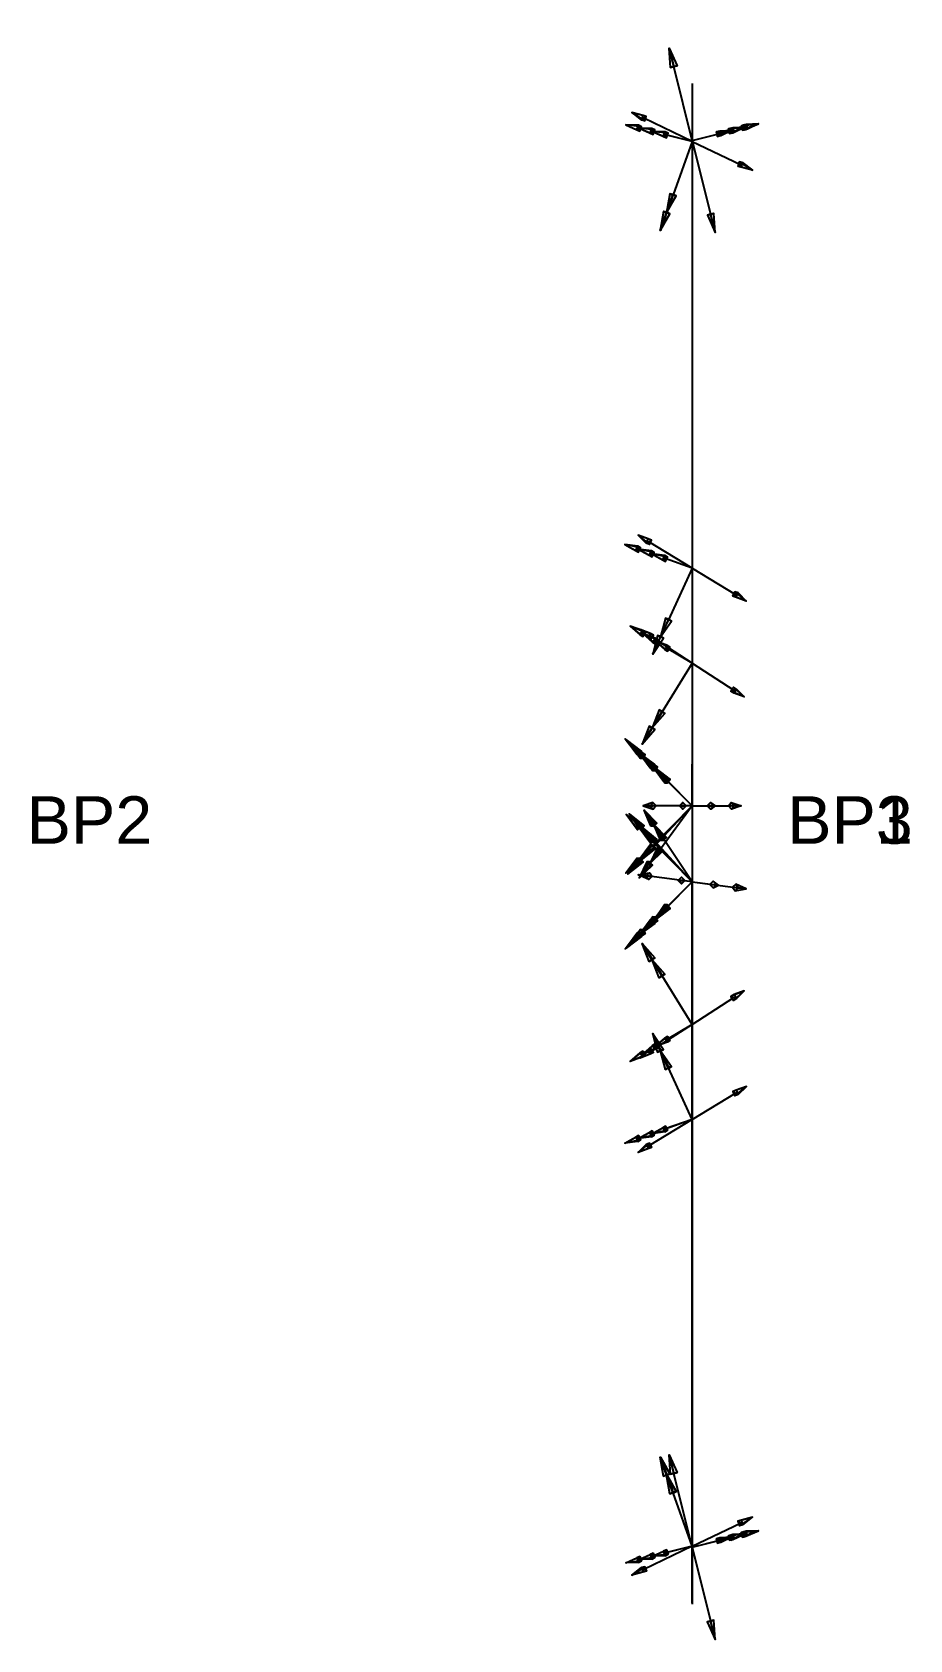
# Model space of a CAD drawing. Header units: millimetres. Extents: x -2342 to 13, y -84 to 85.
# Drawn here: x -79.4 to 12.9, y -83.7 to 85.4 of the extents above.
import ezdxf

# ---------------------------------------------------------------- set-up
doc = ezdxf.new("R2010")
doc.units = ezdxf.units.MM
for name, color, linetype in [('AutoDetect_5_3', 1, 'Continuous'), ('AutoDetect_6_6', 1, 'Continuous'), ('AutoDetect_7_1', 1, 'Continuous'), ('AutoDetect_7_2', 1, 'Continuous'), ('AutoDetect_7_5', 1, 'Continuous'), ('AutoDetect_8_0', 1, 'Continuous'), ('AutoDetect_8_4', 1, 'Continuous'), ('AutoDetect_8_7', 1, 'Continuous'), ('KOPFPLATTE_ID_GUID_0F3C871B_274B_44b4_9B94_DC529D66175F', 1, 'Continuous')]:
    doc.layers.add(name, color=color, linetype=linetype)
doc.styles.get("Standard").update_dxf_attribs({"font": 'arial.ttf'})

# ---------------------------------------------------------------- blocks, each defined once
blk = doc.blocks.new('Kontrollpunkt')
at = {"color": 0}
for q in [(0, 6), (8, 0), (0, 0, 4)]:
    blk.add_line((0, 0), q, dxfattribs=at)
for points in [[(0.25, 8, -0.25), (-0.25, 8, -0.25), (-0.25, 8, 0.25), (0, 10, 0), (-0.25, 8, -0.25), (0.25, 8, 0.25), (0, 10, 0), (0.25, 8, -0.25), (0.25, 8, 0.25), (-0.25, 8, 0.25)], [(0.25, 6, -0.25), (-0.25, 6, -0.25), (-0.25, 6, 0.25), (0, 8, 0), (-0.25, 6, -0.25), (0.25, 6, 0.25), (0, 8, 0), (0.25, 6, -0.25), (0.25, 6, 0.25), (-0.25, 6, 0.25)], [(0.25, 0.25, 4), (-0.25, 0.25, 4), (-0.25, -0.25, 4), (0, 0, 6), (-0.25, 0.25, 4), (0.25, -0.25, 4), (0, 0, 6), (0.25, 0.25, 4), (0.25, -0.25, 4), (-0.25, -0.25, 4)], [(0.25, 0.25, 6), (-0.25, 0.25, 6), (-0.25, -0.25, 6), (0, 0, 8), (-0.25, 0.25, 6), (0.25, -0.25, 6), (0, 0, 8), (0.25, 0.25, 6), (0.25, -0.25, 6), (-0.25, -0.25, 6)], [(0.25, 0.25, 8), (-0.25, 0.25, 8), (-0.25, -0.25, 8), (0, 0, 10), (-0.25, 0.25, 8), (0.25, -0.25, 8), (0, 0, 10), (0.25, 0.25, 8), (0.25, -0.25, 8), (-0.25, -0.25, 8)], [(8, 0.25, -0.25), (8, 0.25, 0.25), (8, -0.25, 0.25), (10, 0, 0), (8, 0.25, 0.25), (8, -0.25, -0.25), (10, 0, 0), (8, 0.25, -0.25), (8, -0.25, -0.25), (8, -0.25, 0.25)]]:
    blk.add_polyline3d(points, dxfattribs=at)

msp = doc.modelspace()

# ---------------------------------------------------------------- linework, layer by layer
at = {"layer": 'AutoDetect_5_3', "color": 1}
msp.add_line((-10, 80, -444), (-10, -80, -444), dxfattribs=at)
at = {"layer": 'AutoDetect_6_6', "color": 1}
msp.add_line((-10, 80, -296), (-10, -80, -296), dxfattribs=at)
at = {"layer": 'AutoDetect_7_1', "color": 1}
msp.add_line((-10, -4, -318), (-10, -4, -422), dxfattribs=at)
at = {"layer": 'AutoDetect_7_1', "color": 1, "extrusion": (-1, 0, 0)}
for centre, start, end in [((19, -318, 10), 135, 180), ((19, -422, 10), 180, 225)]:
    msp.add_arc(centre, 15, start, end, dxfattribs=at)
at = {"layer": 'AutoDetect_7_2', "color": 1}
msp.add_line((-10, -79.9, -303), (-10, -19, -303), dxfattribs=at)
at = {"layer": 'AutoDetect_7_2', "color": 1, "extrusion": (-1, 0, 0)}
msp.add_arc((19, -318, 10), 15, 90, 135, dxfattribs=at)
at = {"layer": 'AutoDetect_7_5', "color": 1}
msp.add_line((-10, -79.9, -437), (-10, -19, -437), dxfattribs=at)
at = {"layer": 'AutoDetect_7_5', "color": 1, "extrusion": (1, 0, 0)}
msp.add_arc((-19, -422, -10), 15, 270, 315, dxfattribs=at)
at = {"layer": 'AutoDetect_8_0', "color": 1}
msp.add_line((-10, 4, -422), (-10, 4, -318), dxfattribs=at)
at = {"layer": 'AutoDetect_8_0', "color": 1, "extrusion": (-1, 0, 0)}
for centre, start, end in [((-19, -422, 10), 315, 0), ((-19, -318, 10), 0, 45)]:
    msp.add_arc(centre, 15, start, end, dxfattribs=at)
at = {"layer": 'AutoDetect_8_4', "color": 1}
msp.add_line((-10, 79.9, -303), (-10, 19, -303), dxfattribs=at)
at = {"layer": 'AutoDetect_8_4', "color": 1, "extrusion": (1, 0, 0)}
msp.add_arc((19, -318, -10), 15, 90, 135, dxfattribs=at)
at = {"layer": 'AutoDetect_8_7', "color": 1}
msp.add_line((-10, 79.9, -437), (-10, 19, -437), dxfattribs=at)
at = {"layer": 'AutoDetect_8_7', "color": 1, "extrusion": (-1, 0, 0)}
msp.add_arc((-19, -422, 10), 15, 270, 315, dxfattribs=at)

# ---------------------------------------------------------------- block references
at = {"layer": 'AutoDetect_5_3', "color": 1, "extrusion": (0.696364, 0.173648, -0.696364)}
for p in [(74.22, -312.94, 315.07), (-69.38, -337.88, 289.37)]:
    msp.add_blockref('Kontrollpunkt', p, dxfattribs=at)
at = {"layer": 'AutoDetect_6_6', "color": 1, "extrusion": (0.696364, 0.173648, 0.696364), "rotation": 180}
for p in [(74.22, -218.15, -200.24), (-69.38, -193.21, -225.94)]:
    msp.add_blockref('Kontrollpunkt', p, dxfattribs=at)
at = {"layer": 'AutoDetect_7_1', "color": 1, "extrusion": (-0.650895, -0.650895, -0.390731), "rotation": 116.9856821999535}
msp.add_blockref('Kontrollpunkt', (-4.24, -288.85, 133.37), dxfattribs=at)
at = {"layer": 'AutoDetect_7_1', "color": 1, "extrusion": (-0.650895, -0.650895, 0.390731), "rotation": 63.01431780004646}
msp.add_blockref('Kontrollpunkt', (-4.24, -392.32, -155.78), dxfattribs=at)
at = {"layer": 'AutoDetect_7_1', "color": 1, "extrusion": (-0.704416, -0.704416, -0.087156), "rotation": 96.48008768721698}
msp.add_blockref('Kontrollpunkt', (-4.24, -315.93, 37.58), dxfattribs=at)
at = {"layer": 'AutoDetect_7_1', "color": 1, "extrusion": (-0.696364, -0.696364, 0.173648), "rotation": 77.24859307823723}
for p in [(-4.24, -354.28, -52.42), (-4.24, -407.46, -61.79)]:
    msp.add_blockref('Kontrollpunkt', p, dxfattribs=at)
at = {"layer": 'AutoDetect_7_2', "color": 1, "extrusion": (-0.650895, -0.390731, -0.650895), "rotation": 88.73046725881106}
msp.add_blockref('Kontrollpunkt', (11.14, -218.08, 211.15), dxfattribs=at)
at = {"layer": 'AutoDetect_7_2', "color": 1, "extrusion": (-0.709235, -0.250307, -0.659039), "rotation": 82.06842075513691}
msp.add_blockref('Kontrollpunkt', (24.02, -215.31, 214.04), dxfattribs=at)
at = {"layer": 'AutoDetect_7_2', "color": 1, "extrusion": (-0.696364, -0.173648, -0.696364), "rotation": 81.86142701890837}
msp.add_blockref('Kontrollpunkt', (69.28, -198.25, 230.79), dxfattribs=at)
at = {"layer": 'AutoDetect_7_5', "color": 1, "extrusion": (-0.650895, -0.390731, 0.650895), "rotation": 91.26953274118894}
msp.add_blockref('Kontrollpunkt', (11.14, -343.7, -270.51), dxfattribs=at)
at = {"layer": 'AutoDetect_7_5', "color": 1, "extrusion": (-0.709235, -0.250307, 0.659039), "rotation": 97.93158349815478}
msp.add_blockref('Kontrollpunkt', (24.02, -341.25, -273.65), dxfattribs=at)
at = {"layer": 'AutoDetect_7_5', "color": 1, "extrusion": (-0.696364, -0.173648, 0.696364), "rotation": 98.13857298109163}
msp.add_blockref('Kontrollpunkt', (69.28, -332.84, -284.51), dxfattribs=at)
at = {"layer": 'AutoDetect_8_0', "color": 1, "extrusion": (-0.650895, 0.650895, 0.390731), "rotation": 291.3421348077551}
msp.add_blockref('Kontrollpunkt', (4.24, -392.32, -155.78), dxfattribs=at)
at = {"layer": 'AutoDetect_8_0', "color": 1, "extrusion": (-0.704416, 0.704416, 0.087156), "rotation": 274.9810693937002}
msp.add_blockref('Kontrollpunkt', (4.24, -421.26, -26.92), dxfattribs=at)
at = {"layer": 'AutoDetect_8_0', "color": 1, "extrusion": (-0.696364, 0.696364, -0.173648), "rotation": 260.1489238834161}
for p in [(4.24, -374.48, 76.08), (4.24, -321.3, 66.71)]:
    msp.add_blockref('Kontrollpunkt', p, dxfattribs=at)
at = {"layer": 'AutoDetect_8_0', "color": 1, "extrusion": (-0.650895, 0.650895, -0.390731), "rotation": 248.6578651922448}
msp.add_blockref('Kontrollpunkt', (4.24, -288.85, 133.37), dxfattribs=at)
at = {"layer": 'AutoDetect_8_4', "color": 1, "extrusion": (-0.696364, 0.173648, -0.696364), "rotation": 278.1385729810916}
msp.add_blockref('Kontrollpunkt', (-69.28, -198.25, 230.79), dxfattribs=at)
at = {"layer": 'AutoDetect_8_4', "color": 1, "extrusion": (-0.709235, 0.250307, -0.659039), "rotation": 277.9315792448635}
msp.add_blockref('Kontrollpunkt', (-24.02, -215.31, 214.04), dxfattribs=at)
at = {"layer": 'AutoDetect_8_4', "color": 1, "extrusion": (-0.650895, 0.390731, -0.650895), "rotation": 271.2695327411889}
msp.add_blockref('Kontrollpunkt', (-11.14, -218.08, 211.15), dxfattribs=at)
at = {"layer": 'AutoDetect_8_7', "color": 1, "extrusion": (-0.696364, 0.173648, 0.696364), "rotation": 261.8614270189084}
msp.add_blockref('Kontrollpunkt', (-69.28, -332.84, -284.51), dxfattribs=at)
at = {"layer": 'AutoDetect_8_7', "color": 1, "extrusion": (-0.709235, 0.250307, 0.659039), "rotation": 262.0684167737705}
msp.add_blockref('Kontrollpunkt', (-24.02, -341.25, -273.65), dxfattribs=at)
at = {"layer": 'AutoDetect_8_7', "color": 1, "extrusion": (-0.650895, 0.390731, 0.650895), "rotation": 268.7304672588111}
msp.add_blockref('Kontrollpunkt', (-11.14, -343.7, -270.51), dxfattribs=at)

# ---------------------------------------------------------------- texts
at = {"layer": 'KOPFPLATTE_ID_GUID_0F3C871B_274B_44b4_9B94_DC529D66175F', "color": 5}
for s, p in [('BP2', (-80, 0)), ('BP3', (0, 0, -80)), ('BP1', (0, 0))]:
    msp.add_text(s, height=5, dxfattribs=at).set_placement(p)

doc.saveas('drawing.dxf')
